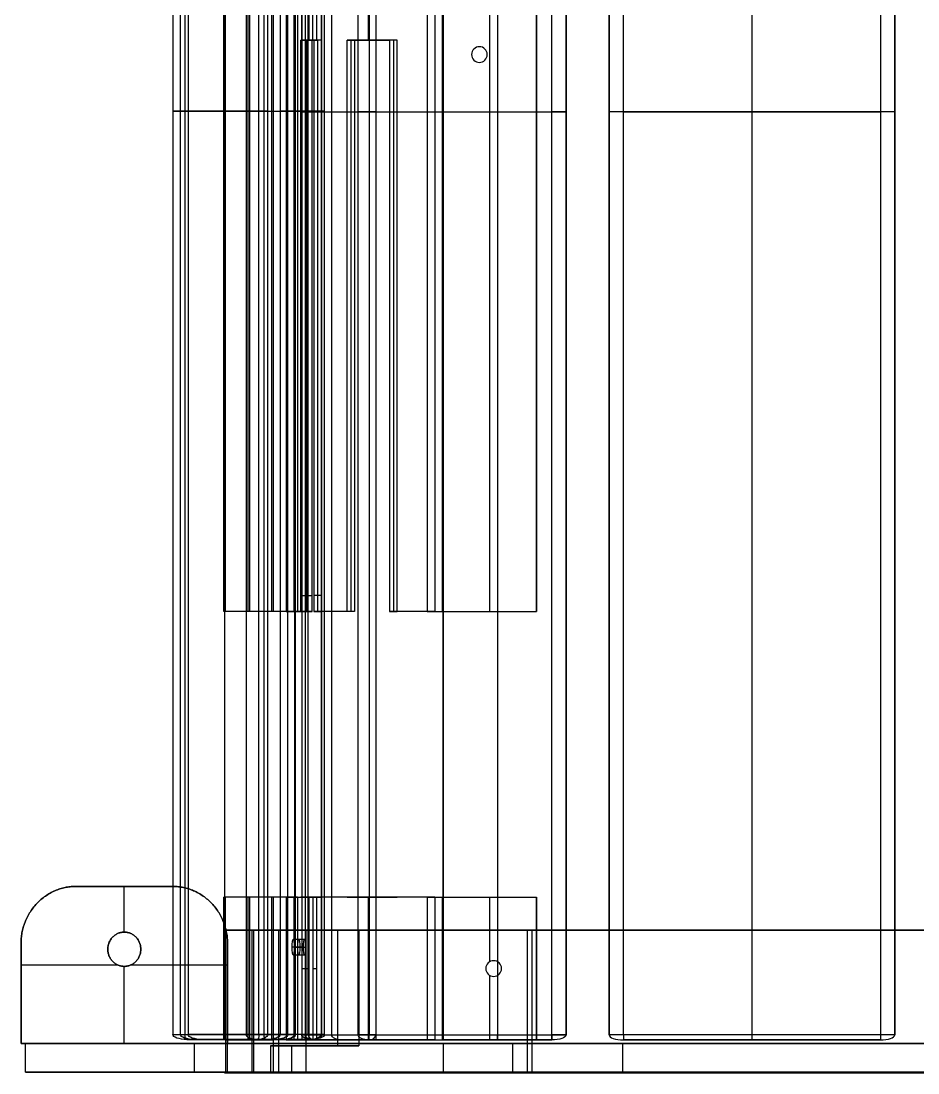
# Model space of a CAD drawing. Header units: millimetres. Extents: x -2814 to 2001, y -6772 to 1959.
# Drawn here: x -2814.1 to -2500.1, y -6771.9 to -6403.6 of the extents above; entities that cross this region are included whole.
import ezdxf

# ---------------------------------------------------------------- set-up
doc = ezdxf.new("R2010")
doc.units = ezdxf.units.MM
doc.header["$MEASUREMENT"] = 0
doc.layers.add('Domyślny', color=7, linetype='Continuous', true_color=0x000000)
doc.layers.add('Warstwa 01', color=7, linetype='Continuous', true_color=0xffffff)

# ---------------------------------------------------------------- blocks, each defined once
blk = doc.blocks.new('deska 1 siedziska awki Soft 02.412 SC_Domylna_Obrobiona_')
at = {"layer": 'Domyślny'}
for p, q in [((-68.94, 44.5, 895), (-68.94, 44.5, -895)), ((-91.34, 21.24), (-72.72, 42.77)), ((-66.58, 43.91, 895), (-66.58, 43.91, -895)), ((-68.94, 39.5, 900), (-87.55, 17.97, 900)), ((-68.94, 39.5, -900), (-87.55, 17.97, -900)), ((-43, 38), (-5, 38)), ((-24, 38, 895), (-24, 38, -895)), ((-82.03, 32.01, -895), (-82.03, 32.01, 895)), ((-46.28, 5.06, 900), (-46.28, 33.1, 900)), ((-46.28, 5.06, -900), (-46.28, 33.1, -900)), ((0, 5), (0, 33)), ((-83.86, 22.25, 900), (-5, 22.25, 900)), ((-83.86, 22.25, -900), (-5, 22.25, -900)), ((0, 19, -895), (0, 19, 895)), ((-92.55, 17.97, 895), (-92.55, 17.97, -895)), ((-90.24, 13.75, -895), (-90.24, 13.75, 895)), ((-43, 0, -895), (-43, 0, 895)), ((-43, 0), (-5, 0)), ((-24, 0, 895), (-24, 0, -895))]:
    blk.add_line(p, q, dxfattribs=at)
for centre, radius, start, end in [((-68.94, 39.5, 895), 5, 61.8614, 139.148), ((-68.94, 39.5, -895), 5, 61.8614, 139.148), ((-68.94, 39.5), 5, 61.8614, 139.148), ((-43, 88, -895), 50, 241.8614, 270), ((-43, 88, 895), 50, 241.8614, 270), ((-43, 88), 50, 241.8614, 270), ((-43, 88, 900), 55, 241.8614, 270), ((-43, 88, -900), 55, 241.8614, 270), ((-43, 88, 900), 55, 241.8614, 270), ((-43, 88, -900), 55, 241.8614, 270), ((-5, 33, 895), 5, 0, 90), ((-5, 33, -895), 5, 0, 90), ((-5, 33), 5, 0, 90), ((-5, 33, -895), 5, 0, 90), ((-87.55, 17.97, 895), 5, 139.148, 180), ((-87.55, 17.97, -895), 5, 139.148, 180), ((-87.55, 17.97), 5, 139.148, 180), ((-87.55, 17.97, 895), 5, 180, 237.5335), ((-87.55, 17.97, -895), 5, 180, 237.5335), ((-87.55, 17.97), 5, 180, 237.5335), ((-43, 88, 900), 83, 237.5335, 270), ((-43, 88, -900), 83, 237.5335, 270), ((-43, 88, -895), 88, 237.5335, 270), ((-43, 88, 895), 88, 237.5335, 270), ((-43, 88), 88, 237.5335, 270), ((-5, 5, 895), 5, 270, 0), ((-5, 5, -895), 5, 270, 0), ((-5, 5), 5, 270, 0)]:
    blk.add_arc(centre, radius, start, end, dxfattribs=at)
at = {"layer": 'Domyślny', "extrusion": (1, 0, 0)}
for centre, start, end in [((39.5, 895, -68.94), 0, 90), ((39.5, -895, -68.94), 270, 0), ((33, 895, -43), 0, 90), ((33, -895, -43), 270, 0), ((33, 895, -24), 0, 90), ((33, -895, -24), 270, 0), ((5, 895, -43), 90, 180), ((5, -895, -43), 180, 270), ((5, 895, -24), 90, 180), ((5, -895, -24), 180, 270), ((5, -895, -5), 180, 270)]:
    blk.add_arc(centre, 5, start, end, dxfattribs=at)
at = {"layer": 'Domyślny', "extrusion": (0.654107, 0.756402, 1.08372e-14)}
blk.add_arc((77.98, 895, -15.21), 5, 0, 90, dxfattribs=at)
at = {"layer": 'Domyślny', "extrusion": (0.654107, 0.756402, -1.68754e-15)}
blk.add_arc((77.98, -895, -15.21), 5, 270, 0, dxfattribs=at)
at = {"layer": 'Domyślny', "extrusion": (0.88181, -0.471606, 6.70192e-16)}
blk.add_arc((2.32, 895, -79.42), 5, 0, 90, dxfattribs=at)
at = {"layer": 'Domyślny', "extrusion": (0.88181, -0.471606, -4.04901e-15)}
blk.add_arc((2.32, -895, -79.42), 5, 270, 0, dxfattribs=at)
at = {"layer": 'Domyślny', "extrusion": (1, -1.77636e-16, -3.55271e-16)}
blk.add_arc((33, 895, -5), 5, 0, 90, dxfattribs=at)
at = {"layer": 'Domyślny', "extrusion": (1, 1.20913e-29, -3.55271e-16)}
blk.add_arc((33, -895, -5), 5, 270, 0, dxfattribs=at)
at = {"layer": 'Domyślny', "extrusion": (0.654107, 0.756402, 0)}
for centre, start, end in [((77.98, 895, -29.45), 0, 90), ((77.98, -895, -29.45), 270, 0)]:
    blk.add_arc(centre, 5, start, end, dxfattribs=at)
at = {"layer": 'Domyślny', "extrusion": (0, 1, 0)}
for centre, start, end in [((5, 895, 33), 90, 180), ((5, -895, 33), 180, 270), ((5, 895, 19), 90, 180), ((5, -895, 19), 180, 270), ((87.55, 895, 17.97), 0, 90), ((87.55, -895, 17.97), 270, 0)]:
    blk.add_arc(centre, 5, start, end, dxfattribs=at)
at = {"layer": 'Domyślny', "extrusion": (0.654107, 0.756402, 1.77636e-16)}
blk.add_arc((77.98, 895, -43.68), 5, 0, 90, dxfattribs=at)
at = {"layer": 'Domyślny', "extrusion": (0.654107, 0.756402, -6.7658e-14)}
blk.add_arc((77.98, -895, -43.68), 5, 270, 0, dxfattribs=at)
at = {"layer": 'Domyślny', "extrusion": (0.843706, -0.536806, 0)}
blk.add_arc((-31.84, 895, -83.52), 5, 90, 180, dxfattribs=at)
at = {"layer": 'Domyślny', "extrusion": (0.843706, -0.536806, 5.41789e-15)}
blk.add_arc((-31.84, -895, -83.52), 5, 180, 270, dxfattribs=at)
at = {"layer": 'Domyślny', "extrusion": (1, 0, -3.55271e-16)}
blk.add_arc((5, 895, -5), 5, 90, 180, dxfattribs=at)
at = {"layer": 'Domyślny', "extrusion": (-5.32907e-16, 1, -8.88178e-16)}
blk.add_arc((5, 895, 5), 5, 90, 180, dxfattribs=at)
at = {"layer": 'Domyślny', "extrusion": (-3.55271e-16, 1, 5.32907e-16)}
blk.add_arc((5, -895, 5), 5, 180, 270, dxfattribs=at)
at = {"layer": 'Domyślny'}
for points in [[(-91.34, 21.24, -895), (-82.03, 32.01, -895), (-72.72, 42.77, -895)], [(-72.72, 42.77, 895), (-82.03, 32.01, 895), (-91.34, 21.24, 895)], [(-72.72, 42.77, -895), (-72.72, 42.77), (-72.72, 42.77, 895)], [(-43, 38, -895), (-24, 38, -895), (-5, 38, -895)], [(-43, 38, 895), (-43, 38), (-43, 38, -895)], [(-5, 38, 895), (-24, 38, 895), (-43, 38, 895)], [(-5, 38, -895), (-5, 38), (-5, 38, 895)], [(-5, 33, 900), (-24, 33, 900), (-43, 33, 900)], [(-5, 33, -900), (-24, 33, -900), (-43, 33, -900)], [(-5, 5, 900), (-5, 19, 900), (-5, 33, 900)], [(-5, 5, -900), (-5, 19, -900), (-5, 33, -900)], [(0, 5, 895), (0, 19, 895), (0, 33, 895)], [(0, 33, -895), (0, 19, -895), (0, 5, -895)], [(0, 33, 895), (0, 33), (0, 33, -895)], [(-91.34, 21.24, 895), (-91.34, 21.24), (-91.34, 21.24, -895)], [(-43, 5, 900), (-24, 5, 900), (-5, 5, 900)], [(-43, 5, -900), (-24, 5, -900), (-5, 5, -900)], [(0, 5, -895), (0, 5), (0, 5, 895)], [(-43, 0, -895), (-24, 0, -895), (-5, 0, -895)], [(-5, 0, 895), (-24, 0, 895), (-43, 0, 895)], [(-5, 0, -895), (-5, 0), (-5, 0, 895)]]:
    blk.add_open_spline(points, degree=2, dxfattribs=at)
blk = doc.blocks.new('ZD 06 SC_Bez rowka')
at = {"layer": 'Domyślny'}
for p, q in [((-45, 19), (45, 19)), ((0, 19, -895), (0, 19, 895)), ((-50, -19), (-50, 14)), ((0, -19, 900), (0, 14, 900)), ((0, -19, -900), (0, 14, -900)), ((50, -19), (50, 14)), ((-50, -2.5, 895), (-50, -2.5, -895)), ((-45, -2.5, 900), (45, -2.5, 900)), ((-45, -2.5, -900), (45, -2.5, -900)), ((50, -2.5, -895), (50, -2.5, 895)), ((50, -19), (-50, -19)), ((0, -19, -900), (0, -19, 900))]:
    blk.add_line(p, q, dxfattribs=at)
for centre, start, end in [((-45, 14, -895), 90, 180), ((-45, 14, 895), 90, 180), ((-45, 14, -895), 90, 180), ((-45, 14), 90, 180), ((45, 14, -895), 360, 90), ((45, 14, 895), 360, 90), ((45, 14, -895), 0, 90), ((45, 14), 0, 90)]:
    blk.add_arc(centre, 5, start, end, dxfattribs=at)
at = {"layer": 'Domyślny', "extrusion": (1, 1.84741e-14, 9.09495e-14)}
blk.add_arc((14, -895, -45), 5, 270, 0, dxfattribs=at)
at = {"layer": 'Domyślny', "extrusion": (1, -7.10543e-15, -1.56319e-14)}
blk.add_arc((14, 895, -45), 5, 0, 90, dxfattribs=at)
at = {"layer": 'Domyślny', "extrusion": (1, 0, 0)}
for centre, start, end in [((14, -895), 270, 0), ((14, 895), 0, 90)]:
    blk.add_arc(centre, 5, start, end, dxfattribs=at)
at = {"layer": 'Domyślny', "extrusion": (1, -7.10543e-15, 1.08002e-13)}
blk.add_arc((14, -895, 45), 5, 270, 0, dxfattribs=at)
at = {"layer": 'Domyślny', "extrusion": (1, 3.55271e-14, 1.13687e-14)}
blk.add_arc((14, 895, 45), 5, 0, 90, dxfattribs=at)
at = {"layer": 'Domyślny', "extrusion": (-1.42109e-15, 1, -2.84217e-15)}
blk.add_arc((45, -895, 14), 5, 270, 360, dxfattribs=at)
at = {"layer": 'Domyślny', "extrusion": (-8.52651e-15, 1, 1.20792e-14)}
blk.add_arc((45, 895, 14), 5, 0, 90, dxfattribs=at)
at = {"layer": 'Domyślny', "extrusion": (-4.0492e-29, 1, -1.42109e-15)}
blk.add_arc((-45, -895, 14), 5, 180, 270, dxfattribs=at)
at = {"layer": 'Domyślny', "extrusion": (5.68434e-15, 1, -1.29656e-28)}
blk.add_arc((-45, 895, 14), 5, 90, 180, dxfattribs=at)
at = {"layer": 'Domyślny', "extrusion": (0, 1, 0)}
for centre, start, end in [((45, -895, -2.5), 270, 0), ((45, 895, -2.5), 0, 90), ((-45, -895, -2.5), 180, 270), ((-45, 895, -2.5), 90, 180)]:
    blk.add_arc(centre, 5, start, end, dxfattribs=at)
at = {"layer": 'Domyślny', "extrusion": (-1.06581e-14, 1, -1.49214e-14)}
blk.add_arc((45, -895, -19), 5, 270, 0, dxfattribs=at)
at = {"layer": 'Domyślny', "extrusion": (6.39488e-15, 1, -7.10543e-16)}
blk.add_arc((45, 895, -19), 5, 0, 90, dxfattribs=at)
at = {"layer": 'Domyślny', "extrusion": (5.68434e-15, 1, -1.42109e-14)}
blk.add_arc((-45, -895, -19), 5, 180, 270, dxfattribs=at)
at = {"layer": 'Domyślny', "extrusion": (-2.77112e-14, 1, -1.42109e-14)}
blk.add_arc((-45, 895, -19), 5, 90, 180, dxfattribs=at)
at = {"layer": 'Domyślny'}
for points in [[(-45, 19, -895), (0, 19, -895), (45, 19, -895)], [(-45, 19, 895), (-45, 19), (-45, 19, -895)], [(45, 19, 895), (0, 19, 895), (-45, 19, 895)], [(45, 19, -895), (45, 19), (45, 19, 895)], [(-50, 14, 895), (-50, -2.5, 895), (-50, -19, 895)], [(-50, 14, -895), (-50, 14), (-50, 14, 895)], [(-50, -19, -895), (-50, -2.5, -895), (-50, 14, -895)], [(45, 14, 900), (0, 14, 900), (-45, 14, 900)], [(-45, 14, 900), (-45, -2.5, 900), (-45, -19, 900)], [(45, 14, -900), (0, 14, -900), (-45, 14, -900)], [(-45, 14, -900), (-45, -2.5, -900), (-45, -19, -900)], [(45, -19, 900), (45, -2.5, 900), (45, 14, 900)], [(45, -19, -900), (45, -2.5, -900), (45, 14, -900)], [(50, 14, 895), (50, 14), (50, 14, -895)], [(50, -19, 895), (50, -2.5, 895), (50, 14, 895)], [(50, 14, -895), (50, -2.5, -895), (50, -19, -895)], [(-50, -19, 895), (-50, -19), (-50, -19, -895)], [(-45, -19, 900), (0, -19, 900), (45, -19, 900)], [(45, -19, -900), (0, -19, -900), (-45, -19, -900)], [(50, -19, 895), (50, -19), (50, -19, -895)]]:
    blk.add_open_spline(points, degree=2, dxfattribs=at)

msp = doc.modelspace()

# ---------------------------------------------------------------- linework, layer by layer
at = {"layer": 'Domyślny'}
for p, q in [((-2742.89, -6610.37, 149.55), (-2742.89, -6160.37, 149.55)), ((-2734.76, -6160.37, 146.37), (-2734.76, -6610.37, 146.37)), ((-2734.19, -6160.37, 150.33), (-2734.19, -6610.37, 150.33)), ((-2726.34, -6610.37, 145.17), (-2726.34, -6160.37, 145.17)), ((-2725.78, -6610.37, 149.13), (-2725.78, -6160.37, 149.13)), ((-2666.58, -6610.37, 234.14), (-2666.58, -6160.37, 234.14)), ((-2666.58, -6610.37, 230.14), (-2666.58, -6160.37, 230.14)), ((-2650.11, -6160.37, 234.14), (-2650.11, -6610.37, 234.14)), ((-2650.11, -6160.37, 230.14), (-2650.11, -6610.37, 230.14)), ((-2633.64, -6160.37, 232.14), (-2633.64, -6610.37, 232.14)), ((-2692.61, -6360.37, 213.55), (-2692.61, -6410.37, 213.55)), ((-2689.94, -6360.37, 210.57), (-2689.94, -6410.37, 210.57)), ((-2718.56, -6387.23, 171.35), (-2718.56, -6610.37, 171.35)), ((-2714.6, -6387.23, 170.79), (-2714.6, -6610.37, 170.79)), ((-2712.58, -6410.37, 189.72), (-2715.52, -6410.37, 187.89)), ((-2715.09, -6410.37, 192.67), (-2710.62, -6410.37, 192.03)), ((-2714.82, -6410.37, 190.03), (-2713.28, -6410.37, 187.57)), ((-2714.21, -6410.37, 187.7), (-2714.21, -6610.37, 187.7)), ((-2713.43, -6410.37, 189.84), (-2712.77, -6410.37, 194.43)), ((-2709.42, -6410.37, 194.02), (-2712.84, -6410.37, 194.51)), ((-2710.92, -6410.37, 195.7), (-2711.33, -6410.37, 192.83)), ((-2710.3, -6410.37, 195.01), (-2710.3, -6610.37, 195.01)), ((-2698.66, -6410.37, 205.44), (-2698.66, -6610.37, 205.44)), ((-2688.61, -6410.37, 211.76), (-2693.78, -6410.37, 212.5)), ((-2690.76, -6410.37, 215.21), (-2691.64, -6410.37, 209.05)), ((-2683.74, -6410.37, 218.82), (-2683.74, -6610.37, 218.82)), ((-2656.39, -6415.37, 230.14), (-2656.39, -6415.37, 234.14)), ((-2656.39, -6415.37, 234.14), (-2656.39, -6415.37, 234.14)), ((-2653.64, -6412.62, 230.14), (-2653.64, -6412.62, 234.14)), ((-2650.89, -6415.37, 234.14), (-2650.89, -6415.37, 230.14)), ((-2653.64, -6418.12, 230.14), (-2653.64, -6418.12, 234.14)), ((-2716.19, -6604.74, 187.99), (-2712.23, -6604.74, 187.42)), ((-2708.97, -6604.74, 193.52), (-2711.64, -6604.74, 196.5)), ((-2742.89, -6760.37, 149.55), (-2742.89, -6710.37, 149.55)), ((-2734.76, -6710.37, 146.37), (-2734.76, -6760.37, 146.37)), ((-2734.19, -6710.37, 150.33), (-2734.19, -6760.37, 150.33)), ((-2726.34, -6760.37, 145.17), (-2726.34, -6710.37, 145.17)), ((-2725.78, -6760.37, 149.13), (-2725.78, -6710.37, 149.13)), ((-2718.56, -6710.37, 171.35), (-2718.56, -6726, 171.35)), ((-2715.87, -6710.37, 190.19), (-2715.87, -6760.37, 190.19)), ((-2715.52, -6710.37, 187.89), (-2712.58, -6710.37, 189.72)), ((-2710.62, -6710.37, 192.03), (-2715.09, -6710.37, 192.67)), ((-2713.28, -6710.37, 187.57), (-2714.82, -6710.37, 190.03)), ((-2714.6, -6710.37, 170.79), (-2714.6, -6726, 170.79)), ((-2713.43, -6710.37, 189.84), (-2712.77, -6710.37, 194.43)), ((-2712.84, -6710.37, 194.51), (-2709.42, -6710.37, 194.02)), ((-2711.91, -6710.37, 189.62), (-2711.91, -6760.37, 189.62)), ((-2711.33, -6710.37, 192.83), (-2710.92, -6710.37, 195.7)), ((-2693.78, -6710.37, 212.5), (-2688.61, -6710.37, 211.76)), ((-2692.61, -6710.37, 213.55), (-2692.61, -6760.37, 213.55)), ((-2691.64, -6710.37, 209.05), (-2690.76, -6710.37, 215.21)), ((-2689.94, -6710.37, 210.57), (-2689.94, -6760.37, 210.57)), ((-2666.58, -6760.37, 234.14), (-2666.58, -6710.37, 234.14)), ((-2666.58, -6760.37, 230.14), (-2666.58, -6710.37, 230.14)), ((-2650.11, -6710.37, 234.14), (-2650.11, -6733.04, 234.14)), ((-2650.11, -6710.37, 230.14), (-2650.11, -6733.04, 230.14)), ((-2633.64, -6710.37, 232.14), (-2633.64, -6760.37, 232.14)), ((-2718.85, -6725.12, 169.35), (-2714.89, -6725.12, 168.79)), ((-2715.28, -6727.87, 166.07), (-2719.24, -6727.87, 166.63)), ((-2718.46, -6727.87, 172.08), (-2714.5, -6727.87, 171.51)), ((-2718.85, -6730.62, 169.35), (-2714.89, -6730.62, 168.79)), ((-2718.56, -6729.73, 171.35), (-2718.56, -6760.37, 171.35)), ((-2714.6, -6729.73, 170.79), (-2714.6, -6760.37, 170.79)), ((-2651.39, -6735.37, 230.14), (-2651.39, -6735.37, 234.14)), ((-2651.39, -6735.37, 230.14), (-2651.39, -6735.37, 234.14)), ((-2648.64, -6732.62, 230.14), (-2648.64, -6732.62, 234.14)), ((-2645.89, -6735.37, 234.14), (-2645.89, -6735.37, 230.14)), ((-2650.11, -6737.69, 234.14), (-2650.11, -6760.37, 234.14)), ((-2650.11, -6737.69, 230.14), (-2650.11, -6760.37, 230.14)), ((-2648.64, -6738.12, 230.14), (-2648.64, -6738.12, 234.14)), ((-2726.06, -6760.37, 147.15), (-2742.89, -6760.37, 149.55)), ((-2734.76, -6760.37, 146.37), (-2734.19, -6760.37, 150.33)), ((-2717.41, -6760.37, 151.3), (-2726.25, -6760.37, 145.81)), ((-2720.58, -6760.37, 146.57), (-2722.7, -6760.37, 149.98)), ((-2719.27, -6760.37, 152.24), (-2713.89, -6760.37, 189.9)), ((-2714.6, -6760.37, 170.79), (-2718.56, -6760.37, 171.35)), ((-2715.09, -6760.37, 192.67), (-2710.62, -6760.37, 192.03)), ((-2713.43, -6760.37, 189.84), (-2712.77, -6760.37, 194.43)), ((-2688.69, -6760.37, 211.69), (-2693.86, -6760.37, 212.43)), ((-2691.71, -6760.37, 208.98), (-2690.83, -6760.37, 215.14)), ((-2671.82, -6760.37, 232.18), (-2666.58, -6760.37, 231.44)), ((-2669.5, -6760.37, 229.39), (-2668.87, -6760.37, 233.8)), ((-2664.11, -6760.37, 234.14), (-2636.11, -6760.37, 230.14)), ((-2650.4, -6760.37, 230.14), (-2649.83, -6760.37, 234.14))]:
    msp.add_line(p, q, dxfattribs=at)
at = {"layer": 'Domyślny', "extrusion": (-6.49687e-13, 1, 3.33697e-13)}
msp.add_arc((2707.95, 189.05, -6410.37), 8, 8.1297, 48.1297, dxfattribs=at)
at = {"layer": 'Domyślny', "extrusion": (-9.3313e-17, 1, -6.53223e-16)}
msp.add_arc((2707.95, 189.05, -6410.37), 4, 8.1297, 48.1297, dxfattribs=at)
at = {"layer": 'Domyślny'}
for centre, start, end in [((-2653.64, -6415.37, 230.14), 360, 180), ((-2653.64, -6415.37, 234.14), 0, 180), ((-2653.64, -6415.37, 232.14), 0, 180), ((-2653.64, -6415.37, 230.14), 180, 360), ((-2653.64, -6415.37, 234.14), 180, 0), ((-2653.64, -6415.37, 232.14), 180, 360), ((-2648.64, -6735.37, 230.14), 360, 180), ((-2648.64, -6735.37, 234.14), 0, 180), ((-2648.64, -6735.37, 232.14), 0, 180), ((-2648.64, -6735.37, 230.14), 180, 360), ((-2648.64, -6735.37, 234.14), 180, 0), ((-2648.64, -6735.37, 232.14), 180, 360)]:
    msp.add_arc(centre, 2.75, start, end, dxfattribs=at)
at = {"layer": 'Domyślny', "extrusion": (-1.35054e-11, 1, 1.8007e-11)}
msp.add_arc((2725.21, 153.09, -6610.37), 8, 188.1297, 278.1297, dxfattribs=at)
at = {"layer": 'Domyślny', "extrusion": (-2.70109e-11, 1, 3.6014e-11)}
msp.add_arc((2725.21, 153.09, -6610.37), 4, 188.1297, 278.1297, dxfattribs=at)
at = {"layer": 'Domyślny', "extrusion": (4.05673e-11, 1, -1.05851e-10)}
msp.add_arc((2666.58, 226.14, -6610.37), 8, 48.1297, 90, dxfattribs=at)
at = {"layer": 'Domyślny', "extrusion": (8.07313e-11, 1, -2.11605e-10)}
msp.add_arc((2666.58, 226.14, -6610.37), 4, 48.1297, 90, dxfattribs=at)
at = {"layer": 'Domyślny', "extrusion": (-1.36984e-11, 1, 1.82642e-11)}
msp.add_arc((2725.21, 153.09, -6710.37), 8, 188.1297, 278.1297, dxfattribs=at)
at = {"layer": 'Domyślny', "extrusion": (-2.73967e-11, 1, 3.65285e-11)}
msp.add_arc((2725.21, 153.09, -6710.37), 4, 188.1297, 278.1297, dxfattribs=at)
at = {"layer": 'Domyślny', "extrusion": (2.14052e-13, 1, -1.09414e-13)}
msp.add_arc((2707.95, 189.05, -6710.37), 8, 8.1297, 48.1297, dxfattribs=at)
at = {"layer": 'Domyślny', "extrusion": (3.21983e-13, 1, -1.69413e-13)}
msp.add_arc((2707.95, 189.05, -6710.37), 4, 8.1297, 48.1297, dxfattribs=at)
at = {"layer": 'Domyślny', "extrusion": (-3.27588e-11, 1, 8.55983e-11)}
msp.add_arc((2666.58, 226.14, -6710.37), 8, 48.1297, 90, dxfattribs=at)
at = {"layer": 'Domyślny', "extrusion": (-6.55318e-11, 1, 1.71337e-10)}
msp.add_arc((2666.58, 226.14, -6710.37), 4, 48.1297, 90, dxfattribs=at)
at = {"layer": 'Domyślny', "extrusion": (0.98995, 8.60999e-17, -0.141415)}
for centre, start, end in [((-6727.87, -216.83, -2715.47), 270, 90), ((-6727.87, -216.83, -2711.47), 270, 90), ((-6727.87, -216.83, -2715.47), 90, 270), ((-6727.87, -216.83, -2711.47), 90, 270)]:
    msp.add_arc(centre, 2.75, start, end, dxfattribs=at)
at = {"layer": 'Domyślny', "extrusion": (0.98995, 0, -0.141415)}
for start, end in [(270, 90), (90, 270)]:
    msp.add_arc((-6727.87, -216.83, -2713.47), 2.75, start, end, dxfattribs=at)
at = {"layer": 'Domyślny', "extrusion": (0, 1, 0)}
for radius in [8, 4]:
    msp.add_arc((2707.95, 189.05, -6735.37), radius, 8.1297, 48.1297, dxfattribs=at)
at = {"layer": 'Domyślny', "extrusion": (-7.97969e-113, 1, -5.58605e-112)}
msp.add_arc((2725.21, 153.09, -6760.37), 8, 188.1297, 278.1297, dxfattribs=at)
at = {"layer": 'Domyślny', "extrusion": (-8.0353e-17, 1, 2.66976e-17)}
for centre, radius, start, end in [((2725.21, 153.09, -6760.37), 4, 188.1297, 278.1297), ((2666.58, 226.14, -6760.37), 8, 48.1297, 90)]:
    msp.add_arc(centre, radius, start, end, dxfattribs=at)
at = {"layer": 'Domyślny', "extrusion": (1.73676e-18, 1, 1.55668e-18)}
msp.add_arc((2707.95, 189.05, -6760.37), 8, 8.1297, 48.1297, dxfattribs=at)
at = {"layer": 'Domyślny', "extrusion": (-1.56741e-18, 1, -1.09724e-17)}
msp.add_arc((2707.95, 189.05, -6760.37), 4, 8.1297, 48.1297, dxfattribs=at)
at = {"layer": 'Domyślny', "extrusion": (-4.4557e-17, 1, -3.9937e-17)}
msp.add_arc((2666.58, 226.14, -6760.37), 4, 48.1297, 90, dxfattribs=at)
at = {"layer": 'Domyślny'}
for points in [[(-2743.17, -6610.37, 147.57), (-2743.17, -6385.37, 147.57), (-2743.17, -6160.37, 147.57)], [(-2742.61, -6160.37, 151.53), (-2742.61, -6385.37, 151.53), (-2742.61, -6610.37, 151.53)], [(-2721.25, -6160.37, 152.52), (-2721.25, -6385.37, 152.52), (-2721.25, -6610.37, 152.52)], [(-2717.29, -6160.37, 151.96), (-2717.29, -6385.37, 151.96), (-2717.29, -6610.37, 151.96)], [(-2671.92, -6160.37, 232.09), (-2671.92, -6385.37, 232.09), (-2671.92, -6610.37, 232.09)], [(-2669.25, -6160.37, 229.12), (-2669.25, -6385.37, 229.12), (-2669.25, -6610.37, 229.12)], [(-2633.64, -6160.37, 234.14), (-2633.64, -6385.37, 234.14), (-2633.64, -6610.37, 234.14)], [(-2633.64, -6610.37, 230.14), (-2633.64, -6385.37, 230.14), (-2633.64, -6160.37, 230.14)], [(-2715.87, -6410.37, 190.19), (-2715.87, -6385.37, 190.19), (-2715.87, -6360.37, 190.19)], [(-2713.29, -6410.37, 195.01), (-2713.29, -6385.37, 195.01), (-2713.29, -6360.37, 195.01)], [(-2711.91, -6410.37, 189.62), (-2711.91, -6385.37, 189.62), (-2711.91, -6360.37, 189.62)], [(-2710.62, -6410.37, 192.03), (-2710.62, -6385.37, 192.03), (-2710.62, -6360.37, 192.03)], [(-2716.19, -6410.37, 187.99), (-2716.03, -6410.37, 189.09), (-2715.87, -6410.37, 190.19)], [(-2712.23, -6410.37, 187.42), (-2714.21, -6410.37, 187.7), (-2716.19, -6410.37, 187.99)], [(-2716.19, -6610.37, 187.99), (-2716.19, -6510.37, 187.99), (-2716.19, -6410.37, 187.99)], [(-2715.87, -6410.37, 190.19), (-2713.89, -6410.37, 189.9), (-2711.91, -6410.37, 189.62)], [(-2711.64, -6410.37, 196.5), (-2712.46, -6410.37, 195.75), (-2713.29, -6410.37, 195.01)], [(-2710.62, -6410.37, 192.03), (-2711.96, -6410.37, 193.52), (-2713.29, -6410.37, 195.01)], [(-2711.91, -6410.37, 189.62), (-2712.07, -6410.37, 188.52), (-2712.23, -6410.37, 187.42)], [(-2712.23, -6610.37, 187.42), (-2712.23, -6510.37, 187.42), (-2712.23, -6410.37, 187.42)], [(-2711.64, -6410.37, 196.5), (-2711.64, -6510.37, 196.5), (-2711.64, -6610.37, 196.5)], [(-2708.97, -6410.37, 193.52), (-2710.3, -6410.37, 195.01), (-2711.64, -6410.37, 196.5)], [(-2708.97, -6410.37, 193.52), (-2709.79, -6410.37, 192.77), (-2710.62, -6410.37, 192.03)], [(-2708.97, -6610.37, 193.52), (-2708.97, -6510.37, 193.52), (-2708.97, -6410.37, 193.52)], [(-2697.32, -6410.37, 203.95), (-2698.66, -6410.37, 205.44), (-2699.99, -6410.37, 206.93)], [(-2699.99, -6410.37, 206.93), (-2692.53, -6410.37, 213.62), (-2685.07, -6410.37, 220.31)], [(-2699.99, -6610.37, 206.93), (-2699.99, -6510.37, 206.93), (-2699.99, -6410.37, 206.93)], [(-2697.32, -6410.37, 203.95), (-2697.32, -6510.37, 203.95), (-2697.32, -6610.37, 203.95)], [(-2682.4, -6410.37, 217.33), (-2689.86, -6410.37, 210.64), (-2697.32, -6410.37, 203.95)], [(-2685.07, -6410.37, 220.31), (-2685.07, -6510.37, 220.31), (-2685.07, -6610.37, 220.31)], [(-2682.4, -6410.37, 217.33), (-2683.74, -6410.37, 218.82), (-2685.07, -6410.37, 220.31)], [(-2682.4, -6610.37, 217.33), (-2682.4, -6510.37, 217.33), (-2682.4, -6410.37, 217.33)], [(-2742.61, -6610.37, 151.53), (-2742.89, -6610.37, 149.55), (-2743.17, -6610.37, 147.57)], [(-2726.34, -6610.37, 145.17), (-2734.76, -6610.37, 146.37), (-2743.17, -6610.37, 147.57)], [(-2725.78, -6610.37, 149.13), (-2734.19, -6610.37, 150.33), (-2742.61, -6610.37, 151.53)], [(-2721.25, -6610.37, 152.52), (-2718.72, -6610.37, 170.25), (-2716.19, -6610.37, 187.99)], [(-2713.69, -6610.37, 177.17), (-2715.72, -6610.37, 177.13), (-2717.74, -6610.37, 177.08)], [(-2717.29, -6610.37, 151.96), (-2714.76, -6610.37, 169.69), (-2712.23, -6610.37, 187.42)], [(-2712.23, -6610.37, 187.42), (-2714.21, -6610.37, 187.7), (-2716.19, -6610.37, 187.99)], [(-2711.64, -6610.37, 196.5), (-2710.3, -6610.37, 195.01), (-2708.97, -6610.37, 193.52)], [(-2699.99, -6610.37, 206.93), (-2705.82, -6610.37, 201.71), (-2711.64, -6610.37, 196.5)], [(-2697.32, -6610.37, 203.95), (-2703.15, -6610.37, 198.73), (-2708.97, -6610.37, 193.52)], [(-2697.32, -6610.37, 203.95), (-2698.66, -6610.37, 205.44), (-2699.99, -6610.37, 206.93)], [(-2685.07, -6610.37, 220.31), (-2683.74, -6610.37, 218.82), (-2682.4, -6610.37, 217.33)], [(-2671.92, -6610.37, 232.09), (-2678.5, -6610.37, 226.2), (-2685.07, -6610.37, 220.31)], [(-2669.25, -6610.37, 229.12), (-2675.83, -6610.37, 223.22), (-2682.4, -6610.37, 217.33)], [(-2666.58, -6610.37, 234.14), (-2650.11, -6610.37, 234.14), (-2633.64, -6610.37, 234.14)], [(-2666.58, -6610.37, 230.14), (-2650.11, -6610.37, 230.14), (-2633.64, -6610.37, 230.14)], [(-2633.64, -6610.37, 234.14), (-2633.64, -6610.37, 232.14), (-2633.64, -6610.37, 230.14)], [(-2743.17, -6760.37, 147.57), (-2743.17, -6735.37, 147.57), (-2743.17, -6710.37, 147.57)], [(-2742.61, -6710.37, 151.53), (-2742.89, -6710.37, 149.55), (-2743.17, -6710.37, 147.57)], [(-2726.34, -6710.37, 145.17), (-2734.76, -6710.37, 146.37), (-2743.17, -6710.37, 147.57)], [(-2725.78, -6710.37, 149.13), (-2734.19, -6710.37, 150.33), (-2742.61, -6710.37, 151.53)], [(-2742.61, -6710.37, 151.53), (-2742.61, -6735.37, 151.53), (-2742.61, -6760.37, 151.53)], [(-2721.25, -6710.37, 152.52), (-2718.72, -6710.37, 170.25), (-2716.19, -6710.37, 187.99)], [(-2721.25, -6710.37, 152.52), (-2721.25, -6735.37, 152.52), (-2721.25, -6760.37, 152.52)], [(-2717.29, -6710.37, 151.96), (-2714.76, -6710.37, 169.69), (-2712.23, -6710.37, 187.42)], [(-2717.29, -6710.37, 151.96), (-2717.29, -6735.37, 151.96), (-2717.29, -6760.37, 151.96)], [(-2715.87, -6710.37, 190.19), (-2716.03, -6710.37, 189.09), (-2716.19, -6710.37, 187.99)], [(-2716.19, -6710.37, 187.99), (-2714.21, -6710.37, 187.7), (-2712.23, -6710.37, 187.42)], [(-2711.91, -6710.37, 189.62), (-2713.89, -6710.37, 189.9), (-2715.87, -6710.37, 190.19)], [(-2713.29, -6710.37, 195.01), (-2712.46, -6710.37, 195.75), (-2711.64, -6710.37, 196.5)], [(-2713.29, -6760.37, 195.01), (-2713.29, -6735.37, 195.01), (-2713.29, -6710.37, 195.01)], [(-2713.29, -6710.37, 195.01), (-2711.96, -6710.37, 193.52), (-2710.62, -6710.37, 192.03)], [(-2712.23, -6710.37, 187.42), (-2712.07, -6710.37, 188.52), (-2711.91, -6710.37, 189.62)], [(-2711.64, -6710.37, 196.5), (-2710.3, -6710.37, 195.01), (-2708.97, -6710.37, 193.52)], [(-2699.99, -6710.37, 206.93), (-2705.82, -6710.37, 201.71), (-2711.64, -6710.37, 196.5)], [(-2710.62, -6760.37, 192.03), (-2710.62, -6735.37, 192.03), (-2710.62, -6710.37, 192.03)], [(-2710.62, -6710.37, 192.03), (-2709.79, -6710.37, 192.77), (-2708.97, -6710.37, 193.52)], [(-2697.32, -6710.37, 203.95), (-2703.15, -6710.37, 198.73), (-2708.97, -6710.37, 193.52)], [(-2699.16, -6710.37, 206), (-2700.12, -6710.37, 205.98), (-2701.08, -6710.37, 205.95)], [(-2699.99, -6710.37, 206.93), (-2698.66, -6710.37, 205.44), (-2697.32, -6710.37, 203.95)], [(-2685.07, -6710.37, 220.31), (-2692.53, -6710.37, 213.62), (-2699.99, -6710.37, 206.93)], [(-2697.32, -6710.37, 203.95), (-2689.86, -6710.37, 210.64), (-2682.4, -6710.37, 217.33)], [(-2682.4, -6710.37, 217.33), (-2683.74, -6710.37, 218.82), (-2685.07, -6710.37, 220.31)], [(-2671.92, -6710.37, 232.09), (-2678.5, -6710.37, 226.2), (-2685.07, -6710.37, 220.31)], [(-2669.25, -6710.37, 229.12), (-2675.83, -6710.37, 223.22), (-2682.4, -6710.37, 217.33)], [(-2671.92, -6710.37, 232.09), (-2671.92, -6735.37, 232.09), (-2671.92, -6760.37, 232.09)], [(-2669.25, -6710.37, 229.12), (-2669.25, -6735.37, 229.12), (-2669.25, -6760.37, 229.12)], [(-2666.58, -6710.37, 234.14), (-2650.11, -6710.37, 234.14), (-2633.64, -6710.37, 234.14)], [(-2666.58, -6710.37, 230.14), (-2650.11, -6710.37, 230.14), (-2633.64, -6710.37, 230.14)], [(-2633.64, -6760.37, 230.14), (-2633.64, -6735.37, 230.14), (-2633.64, -6710.37, 230.14)], [(-2633.64, -6710.37, 234.14), (-2633.64, -6710.37, 232.14), (-2633.64, -6710.37, 230.14)], [(-2633.64, -6710.37, 234.14), (-2633.64, -6735.37, 234.14), (-2633.64, -6760.37, 234.14)], [(-2742.61, -6760.37, 151.53), (-2742.89, -6760.37, 149.55), (-2743.17, -6760.37, 147.57)], [(-2726.34, -6760.37, 145.17), (-2734.76, -6760.37, 146.37), (-2743.17, -6760.37, 147.57)], [(-2742.61, -6760.37, 151.53), (-2734.19, -6760.37, 150.33), (-2725.78, -6760.37, 149.13)], [(-2726.34, -6760.37, 145.17), (-2726.06, -6760.37, 147.15), (-2725.78, -6760.37, 149.13)], [(-2721.25, -6760.37, 152.52), (-2718.56, -6760.37, 171.35), (-2715.87, -6760.37, 190.19)], [(-2717.29, -6760.37, 151.96), (-2719.27, -6760.37, 152.24), (-2721.25, -6760.37, 152.52)], [(-2711.91, -6760.37, 189.62), (-2714.6, -6760.37, 170.79), (-2717.29, -6760.37, 151.96)], [(-2715.87, -6760.37, 190.19), (-2713.89, -6760.37, 189.9), (-2711.91, -6760.37, 189.62)], [(-2671.92, -6760.37, 232.09), (-2692.61, -6760.37, 213.55), (-2713.29, -6760.37, 195.01)], [(-2710.62, -6760.37, 192.03), (-2711.96, -6760.37, 193.52), (-2713.29, -6760.37, 195.01)], [(-2669.25, -6760.37, 229.12), (-2689.94, -6760.37, 210.57), (-2710.62, -6760.37, 192.03)], [(-2671.92, -6760.37, 232.09), (-2670.59, -6760.37, 230.6), (-2669.25, -6760.37, 229.12)], [(-2666.58, -6760.37, 230.14), (-2666.58, -6760.37, 232.14), (-2666.58, -6760.37, 234.14)], [(-2633.64, -6760.37, 234.14), (-2650.11, -6760.37, 234.14), (-2666.58, -6760.37, 234.14)], [(-2666.58, -6760.37, 230.14), (-2650.11, -6760.37, 230.14), (-2633.64, -6760.37, 230.14)], [(-2633.64, -6760.37, 234.14), (-2633.64, -6760.37, 232.14), (-2633.64, -6760.37, 230.14)]]:
    msp.add_open_spline(points, degree=2, dxfattribs=at)
at = {"layer": 'Warstwa 01'}
for p, q in [((-2794.85, -6706.61, -217.86), (-2794.85, -6706.61, -207.86)), ((-2777.98, -6722.61, -217.86), (-2777.98, -6722.61, -207.86)), ((-2741.83, -6726.61, -217.86), (-2741.83, -6726.61, -207.86)), ((-2777.98, -6734.61, -207.86), (-2777.98, -6734.61, -217.86))]:
    msp.add_line(p, q, dxfattribs=at)
for points, weights in [([(-2814.13, -6726.61, -217.86), (-2814.13, -6706.61, -217.86), (-2794.85, -6706.61, -217.86)], [1, 0.707106781187, 1]), ([(-2794.85, -6706.61, -207.86), (-2814.13, -6706.61, -207.86), (-2814.13, -6726.61, -207.86)], [1, 0.707106781187, 1]), ([(-2794.85, -6706.61, -212.86), (-2814.13, -6706.61, -212.86), (-2814.13, -6726.61, -212.86)], [1, 0.707106781187, 1]), ([(-2761.11, -6706.61, -217.86), (-2741.83, -6706.61, -217.86), (-2741.83, -6726.61, -217.86)], [1, 0.707106781187, 1]), ([(-2741.83, -6726.61, -207.86), (-2741.83, -6706.61, -207.86), (-2761.11, -6706.61, -207.86)], [1, 0.707106781187, 1]), ([(-2741.83, -6726.61, -212.86), (-2741.83, -6706.61, -212.86), (-2761.11, -6706.61, -212.86)], [1, 0.707106781187, 1]), ([(-2742.54, -6721.93, 286.42), (-2745.09, -6721.93, 268.54), (-2733.37, -6721.93, 254.8)], [0.999999957779, 0.911390921935, 0.999999957779]), ([(-2725.88, -6721.93, 261.14), (-2734.67, -6721.93, 271.45), (-2732.76, -6721.93, 284.86)], [0.999999957779, 0.911390921935, 0.999999957779]), ([(-2636.89, -6721.93, 491.67), (-2713.21, -6721.93, 491.67), (-2724.01, -6721.93, 416.12)], [1, 0.755451714527, 1]), ([(-2714.44, -6721.93, 413.09), (-2704.63, -6721.93, 481.77), (-2635.24, -6721.93, 481.77)], [0.999999957779, 0.755451682631, 0.999999957779]), ([(-2753.34, -6761.61, 196.58), (-2742.55, -6761.61, 272.14), (-2666.23, -6761.61, 272.14)], [1, 0.755451714527, 1]), ([(-2603.38, -6761.61, 106.19), (-2632.42, -6761.61, 101.07), (-2641.99, -6761.61, 73.18)], [1, 0.861338849661, 1]), ([(-2726.78, -6762.44, 247.08), (-2723.24, -6762.44, 250.48), (-2719.34, -6762.44, 253.48)], [0.878315296972, 0.877046292811, 0.878509326445]), ([(-2753.34, -6771.61, 196.58), (-2742.55, -6771.61, 272.14), (-2666.23, -6771.61, 272.14)], [1, 0.755451714527, 1]), ([(-2742.54, -6771.93, 286.42), (-2745.09, -6771.93, 268.54), (-2733.37, -6771.93, 254.8)], [0.999999957779, 0.911390921935, 0.999999957779]), ([(-2725.88, -6771.93, 261.14), (-2734.67, -6771.93, 271.45), (-2732.76, -6771.93, 284.86)], [0.999999957779, 0.911390921935, 0.999999957779]), ([(-2726.78, -6771.93, 247.08), (-2723.24, -6771.93, 250.48), (-2719.34, -6771.93, 253.48)], [0.878315296367, 0.877046293462, 0.878509325747]), ([(-2636.89, -6771.93, 491.67), (-2713.21, -6771.93, 491.67), (-2724.01, -6771.93, 416.12)], [1, 0.755451714527, 1]), ([(-2714.44, -6771.93, 413.09), (-2704.63, -6771.93, 481.77), (-2635.24, -6771.93, 481.77)], [0.999999957779, 0.755451682631, 0.999999957779]), ([(-2603.38, -6771.61, 106.19), (-2632.42, -6771.61, 101.07), (-2641.99, -6771.61, 73.18)], [1, 0.861338849661, 1])]:
    msp.add_rational_spline(points, weights, degree=2, dxfattribs=at)
for points in [[(-2761.11, -6706.61, -217.86), (-2777.98, -6706.61, -217.86), (-2794.85, -6706.61, -217.86)], [(-2794.85, -6706.61, -207.86), (-2777.98, -6706.61, -207.86), (-2761.11, -6706.61, -207.86)], [(-2761.11, -6706.61, -212.86), (-2777.98, -6706.61, -212.86), (-2794.85, -6706.61, -212.86)], [(-2777.98, -6706.61, -217.86), (-2777.98, -6706.61, -212.86), (-2777.98, -6706.61, -207.86)], [(-2777.98, -6722.61, -207.86), (-2777.98, -6714.61, -207.86), (-2777.98, -6706.61, -207.86)], [(-2777.98, -6722.61, -217.86), (-2777.98, -6714.61, -217.86), (-2777.98, -6706.61, -217.86)], [(-2761.11, -6706.61, -207.86), (-2761.11, -6706.61, -212.86), (-2761.11, -6706.61, -217.86)], [(-2742.54, -6721.93, 286.42), (-2742.54, -6746.93, 286.42), (-2742.54, -6771.93, 286.42)], [(-2724.01, -6721.93, 416.12), (-2733.27, -6721.93, 351.27), (-2742.54, -6721.93, 286.42)], [(-2733.37, -6721.93, 254.8), (-2733.37, -6746.93, 254.8), (-2733.37, -6771.93, 254.8)], [(-2733.37, -6721.93, 254.8), (-2718.33, -6721.93, 237.18), (-2703.3, -6721.93, 219.57)], [(-2732.76, -6721.93, 284.86), (-2732.76, -6746.93, 284.86), (-2732.76, -6771.93, 284.86)], [(-2732.76, -6721.93, 284.86), (-2723.6, -6721.93, 348.97), (-2714.44, -6721.93, 413.09)], [(-2695.84, -6721.93, 225.94), (-2710.86, -6721.93, 243.54), (-2725.88, -6721.93, 261.14)], [(-2725.88, -6721.93, 261.14), (-2725.88, -6746.93, 261.14), (-2725.88, -6771.93, 261.14)], [(-2724.01, -6721.93, 416.12), (-2724.01, -6746.93, 416.12), (-2724.01, -6771.93, 416.12)], [(-2714.44, -6721.93, 413.09), (-2714.44, -6746.93, 413.09), (-2714.44, -6771.93, 413.09)], [(-2703.3, -6721.93, 219.57), (-2703.3, -6742.18, 219.57), (-2703.3, -6762.44, 219.57)], [(-2703.3, -6721.93, 219.57), (-2699.57, -6721.93, 222.75), (-2695.84, -6721.93, 225.94)], [(-2695.84, -6721.93, 225.94), (-2695.84, -6742.18, 225.94), (-2695.84, -6762.44, 225.94)], [(-2177.63, -6721.93, 491.67), (-2407.26, -6721.93, 491.67), (-2636.89, -6721.93, 491.67)], [(-2636.89, -6721.93, 491.67), (-2636.89, -6746.93, 491.67), (-2636.89, -6771.93, 491.67)], [(-2635.24, -6721.93, 481.77), (-2635.24, -6746.93, 481.77), (-2635.24, -6771.93, 481.77)], [(-2814.13, -6726.61, -217.86), (-2814.13, -6744.11, -217.86), (-2814.13, -6761.61, -217.86)], [(-2814.13, -6726.61, -207.86), (-2814.13, -6726.61, -212.86), (-2814.13, -6726.61, -217.86)], [(-2814.13, -6761.61, -207.86), (-2814.13, -6744.11, -207.86), (-2814.13, -6726.61, -207.86)], [(-2814.13, -6726.61, -212.86), (-2814.13, -6744.11, -212.86), (-2814.13, -6761.61, -212.86)], [(-2783.77, -6728.61, -217.86), (-2783.77, -6728.61, -212.86), (-2783.77, -6728.61, -207.86)], [(-2772.2, -6728.61, -217.86), (-2772.2, -6728.61, -212.86), (-2772.2, -6728.61, -207.86)], [(-2741.83, -6761.61, -217.86), (-2741.83, -6744.11, -217.86), (-2741.83, -6726.61, -217.86)], [(-2741.83, -6726.61, -207.86), (-2741.83, -6744.11, -207.86), (-2741.83, -6761.61, -207.86)], [(-2741.83, -6761.61, -212.86), (-2741.83, -6744.11, -212.86), (-2741.83, -6726.61, -212.86)], [(-2814.13, -6734.11, -207.86), (-2797.21, -6734.11, -207.86), (-2780.29, -6734.11, -207.86)], [(-2814.13, -6734.11, -217.86), (-2797.21, -6734.11, -217.86), (-2780.29, -6734.11, -217.86)], [(-2777.98, -6761.61, -207.86), (-2777.98, -6748.11, -207.86), (-2777.98, -6734.61, -207.86)], [(-2777.98, -6761.61, -217.86), (-2777.98, -6748.11, -217.86), (-2777.98, -6734.61, -217.86)], [(-2775.67, -6734.11, -207.86), (-2758.75, -6734.11, -207.86), (-2741.83, -6734.11, -207.86)], [(-2775.67, -6734.11, -217.86), (-2758.75, -6734.11, -217.86), (-2741.83, -6734.11, -217.86)], [(-2814.13, -6744.11, -217.86), (-2814.13, -6744.11, -212.86), (-2814.13, -6744.11, -207.86)], [(-2741.83, -6744.11, -217.86), (-2741.83, -6744.11, -212.86), (-2741.83, -6744.11, -207.86)], [(-2814.13, -6761.61, -217.86), (-2814.13, -6761.61, -212.86), (-2814.13, -6761.61, -207.86)], [(-2741.83, -6761.61, -207.86), (-2777.98, -6761.61, -207.86), (-2814.13, -6761.61, -207.86)], [(-2741.83, -6761.61, -217.86), (-2777.98, -6761.61, -217.86), (-2814.13, -6761.61, -217.86)], [(-2814.13, -6761.61, -212.86), (-2777.98, -6761.61, -212.86), (-2741.83, -6761.61, -212.86)], [(-2812.55, -6771.61, -217.86), (-2812.55, -6766.61, -217.86), (-2812.55, -6761.61, -217.86)], [(-2741.83, -6761.61, -217.86), (-2777.19, -6761.61, -217.86), (-2812.55, -6761.61, -217.86)], [(-2777.98, -6761.61, -217.86), (-2777.98, -6761.61, -212.86), (-2777.98, -6761.61, -207.86)], [(-2753.34, -6771.61, 196.58), (-2753.34, -6766.61, 196.58), (-2753.34, -6761.61, 196.58)], [(-2741.83, -6771.61, -217.86), (-2741.83, -6766.61, -217.86), (-2741.83, -6761.61, -217.86)], [(-2741.83, -6761.61, -207.86), (-2741.83, -6761.61, -212.86), (-2741.83, -6761.61, -217.86)], [(-2666.23, -6771.61, 272.14), (-2666.23, -6766.61, 272.14), (-2666.23, -6761.61, 272.14)], [(-2666.23, -6761.61, 272.14), (-2434.72, -6761.61, 272.14), (-2203.22, -6761.61, 272.14)], [(-2641.99, -6771.61, 73.18), (-2641.99, -6766.61, 73.18), (-2641.99, -6761.61, 73.18)], [(-2603.38, -6771.61, 106.19), (-2603.38, -6766.61, 106.19), (-2603.38, -6761.61, 106.19)], [(-2339.17, -6761.61, 152.78), (-2471.28, -6761.61, 129.49), (-2603.38, -6761.61, 106.19)], [(-2726.78, -6762.44, 247.08), (-2726.78, -6767.18, 247.08), (-2726.78, -6771.93, 247.08)], [(-2703.3, -6762.44, 219.57), (-2715.04, -6762.44, 233.32), (-2726.78, -6762.44, 247.08)], [(-2719.34, -6771.93, 253.48), (-2719.34, -6767.18, 253.48), (-2719.34, -6762.44, 253.48)], [(-2719.34, -6762.44, 253.48), (-2707.59, -6762.44, 239.71), (-2695.84, -6762.44, 225.94)], [(-2695.84, -6762.44, 225.94), (-2699.57, -6762.44, 222.75), (-2703.3, -6762.44, 219.57)], [(-2741.83, -6771.61, -217.86), (-2777.19, -6771.61, -217.86), (-2812.55, -6771.61, -217.86)], [(-2724.01, -6771.93, 416.12), (-2733.27, -6771.93, 351.27), (-2742.54, -6771.93, 286.42)], [(-2733.37, -6771.93, 254.8), (-2730.07, -6771.93, 250.94), (-2726.78, -6771.93, 247.08)], [(-2732.76, -6771.93, 284.86), (-2723.6, -6771.93, 348.97), (-2714.44, -6771.93, 413.09)], [(-2719.34, -6771.93, 253.48), (-2722.61, -6771.93, 257.31), (-2725.88, -6771.93, 261.14)], [(-2666.23, -6771.61, 272.14), (-2434.72, -6771.61, 272.14), (-2203.22, -6771.61, 272.14)], [(-2177.63, -6771.93, 491.67), (-2407.26, -6771.93, 491.67), (-2636.89, -6771.93, 491.67)], [(-2339.17, -6771.61, 152.78), (-2471.28, -6771.61, 129.49), (-2603.38, -6771.61, 106.19)]]:
    msp.add_open_spline(points, degree=2, dxfattribs=at)
for points, knots in [([(-2777.98, -6734.61, -217.86), (-2783.77, -6734.61, -217.86), (-2783.77, -6728.61, -217.86), (-2783.77, -6722.61, -217.86), (-2777.98, -6722.61, -217.86)], [0, 0, 0, 9.424778, 9.424778, 18.849556, 18.849556, 18.849556]), ([(-2777.98, -6722.61, -207.86), (-2783.77, -6722.61, -207.86), (-2783.77, -6728.61, -207.86), (-2783.77, -6734.61, -207.86), (-2777.98, -6734.61, -207.86)], [-18.849556, -18.849556, -18.849556, -9.424778, -9.424778, 0, 0, 0]), ([(-2777.98, -6734.61, -212.86), (-2783.77, -6734.61, -212.86), (-2783.77, -6728.61, -212.86), (-2783.77, -6722.61, -212.86), (-2777.98, -6722.61, -212.86)], [1.570796, 1.570796, 1.570796, 3.141593, 3.141593, 4.712389, 4.712389, 4.712389]), ([(-2777.98, -6722.61, -217.86), (-2772.2, -6722.61, -217.86), (-2772.2, -6728.61, -217.86), (-2772.2, -6734.61, -217.86), (-2777.98, -6734.61, -217.86)], [0, 0, 0, 9.424778, 9.424778, 18.849556, 18.849556, 18.849556]), ([(-2777.98, -6734.61, -207.86), (-2772.2, -6734.61, -207.86), (-2772.2, -6728.61, -207.86), (-2772.2, -6722.61, -207.86), (-2777.98, -6722.61, -207.86)], [-18.849556, -18.849556, -18.849556, -9.424778, -9.424778, 0, 0, 0]), ([(-2777.98, -6722.61, -212.86), (-2772.2, -6722.61, -212.86), (-2772.2, -6728.61, -212.86), (-2772.2, -6734.61, -212.86), (-2777.98, -6734.61, -212.86)], [1.570796, 1.570796, 1.570796, 3.141593, 3.141593, 4.712389, 4.712389, 4.712389])]:
    msp.add_rational_spline(points, [1, 0.707106781187, 1, 0.707106781187, 1], degree=2, knots=knots, dxfattribs=at)
for points, knots in [([(-2635.24, -6721.93, 481.77), (-2522.43, -6721.93, 481.77), (-2409.62, -6721.93, 481.77), (-2293.57, -6721.93, 481.77), (-2177.52, -6721.93, 481.77)], [5009.033173, 5009.033173, 5009.033173, 5234.661756, 5234.661756, 5466.75579, 5466.75579, 5466.75579]), ([(-2812.55, -6761.61, -217.86), (-2811.02, -6761.61, -207.16), (-2809.49, -6761.61, -196.46), (-2781.42, -6761.61, 0.06), (-2753.34, -6761.61, 196.58)], [-21.621195, -21.621195, -21.621195, 0, 0, 397.030546, 397.030546, 397.030546]), ([(-2641.99, -6761.61, 73.18), (-2688.24, -6761.61, -61.64), (-2734.49, -6761.61, -196.46), (-2738.16, -6761.61, -207.16), (-2741.83, -6761.61, -217.86)], [-400.02673, -400.02673, -400.02673, -114.964479, -114.964479, -92.336154, -92.336154, -92.336154]), ([(-2812.55, -6771.61, -217.86), (-2811.02, -6771.61, -207.16), (-2809.49, -6771.61, -196.46), (-2781.42, -6771.61, 0.06), (-2753.34, -6771.61, 196.58)], [-21.621195, -21.621195, -21.621195, 0, 0, 397.030546, 397.030546, 397.030546]), ([(-2641.99, -6771.61, 73.18), (-2688.24, -6771.61, -61.64), (-2734.49, -6771.61, -196.46), (-2738.16, -6771.61, -207.16), (-2741.83, -6771.61, -217.86)], [-400.02673, -400.02673, -400.02673, -114.964479, -114.964479, -92.336154, -92.336154, -92.336154]), ([(-2635.24, -6771.93, 481.77), (-2522.43, -6771.93, 481.77), (-2409.62, -6771.93, 481.77), (-2293.57, -6771.93, 481.77), (-2177.52, -6771.93, 481.77)], [5009.033173, 5009.033173, 5009.033173, 5234.661756, 5234.661756, 5466.75579, 5466.75579, 5466.75579])]:
    msp.add_open_spline(points, degree=2, knots=knots, dxfattribs=at)

# ---------------------------------------------------------------- block references
at = {"layer": 'Domyślny', "extrusion": (-2.23318e-16, -1, 2.54387e-16), "zscale": 0.3611111111111109, "rotation": 261.8702894919316}
msp.add_blockref('deska 1 siedziska awki Soft 02.412 SC_Domylna_Obrobiona_', (-2761.7, 154.01, 6435.22), dxfattribs=at)
at = {"layer": 'Domyślny', "extrusion": (-1.53723e-16, 1, 2.498e-15), "zscale": 0.3611111111111108, "rotation": 180}
msp.add_blockref('deska 1 siedziska awki Soft 02.412 SC_Domylna_Obrobiona_', (2623.32, 272.14, -6435.37), dxfattribs=at)
at = {"layer": 'Domyślny', "extrusion": (2.1313e-15, -1, -2.4493e-15), "zscale": 0.361111111111111, "rotation": 359.9999999999999}
msp.add_blockref('ZD 06 SC_Bez rowka', (-2558.23, 253.14, 6435.37), dxfattribs=at)

doc.saveas('drawing.dxf')
